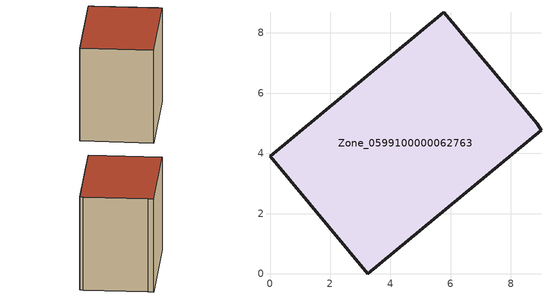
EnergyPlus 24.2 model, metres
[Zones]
Zone_0599100000062763
 floor ground (C_G): 9,4.77 3.25,0 0,3.91 5.78,8.69 6.05,8.36 8.88,4.99 z0
 wall outside (C_F): 9,4.77 8.88,4.99 6.05,8.36 5.78,8.69 0,3.91 3.25,0 9,4.77 z0:6.87
 roof outside (C_R): 3.25,0 9,4.77 8.88,4.99 6.05,8.36 5.78,8.69 0,3.91 z6.87
[BUILDING]
Pand.0599100000062763: North Axis=0; Terrain=City; Loads Convergence Tolerance Value=0.04; Temperature Convergence Tolerance Value=0.4; Solar Distribution=FullExterior; Maximum Number of Warmup Days=25; Minimum Number of Warmup Days=1
[Site:Location]
Rotterdam.The.Hague.AP_ZH_NLD Design_Conditions: Latitude=51.96; Longitude=4.45; Time Zone=1; Elevation=-4.5
[SITE:GROUNDTEMPERATURE:BUILDINGSURFACE]
18, 18, 18, 18, 18, 18, 18, 18, 18, 18, 18, 18
[MATERIAL] Thermal Absorptance=0.9; Solar Absorptance=0.7; Visible Absorptance=0.7
Name | Roughness | Thickness | Conductivity | Density | Specific Heat
G.TC.1946 | MediumSmooth | 0.15 | 1 | 540 | 1210
F.TC.1946 | Rough | 0.3 | 0.857143 | 1920 | 840
R.TC.1946 | MediumRough | 0.2 | 0.909091 | 1500 | 1000
[CONSTRUCTION]
C_G: G.TC.1946
C_F: F.TC.1946
C_R: R.TC.1946
[ZONE]
Zone_0599100000062763: Type=1; Multiplier=1; Ceiling Height=Autocalculate; Volume=Autocalculate; Floor Area=autocalculate; Part of Total Floor Area=Yes
[ZONEINFILTRATION:DESIGNFLOWRATE]
Infil_Zone_0599100000062763: Zone or ZoneList or Space or SpaceList=Zone_0599100000062763; Schedule=AlwaysOn; Design Flow Rate Calculation Method=Flow/Area; Flow Rate per Floor Area=0.003; Constant Term Coefficient=1; Temperature Term Coefficient=0; Velocity Term Coefficient=0; Velocity Squared Term Coefficient=0
[HVACTEMPLATE:ZONE:IDEALLOADSAIRSYSTEM]
Zone_0599100000062763: Maximum Heating Supply Air Temperature=50; Minimum Cooling Supply Air Temperature=13; Maximum Heating Supply Air Humidity Ratio=0.0156; Minimum Cooling Supply Air Humidity Ratio=0.0077; Heating Limit=NoLimit; Cooling Limit=NoLimit; Dehumidification Control Type=ConstantSensibleHeatRatio; Cooling Sensible Heat Ratio=0.7; Dehumidification Setpoint=60; Humidification Control Type=None; Humidification Setpoint=30; Outdoor Air Method=None; Outdoor Air Flow Rate per Person=0.00944; Outdoor Air Flow Rate per Zone Floor Area=0; Outdoor Air Flow Rate per Zone=0; Demand Controlled Ventilation Type=None; Outdoor Air Economizer Type=NoEconomizer; Heat Recovery Type=None; Sensible Heat Recovery Effectiveness=0.7; Latent Heat Recovery Effectiveness=0.65
[ZONECONTROL:THERMOSTAT]
ThermostatControl_Zone_0599100000062763: Zone or ZoneList=Zone_0599100000062763; Control Type Schedule=DualSetpointControlType; Control 1=Thermostat_Zone_0599100000062763; Temperature Difference Between Cutout And Setpoint=0
[THERMOSTATSETPOINT:DUALSETPOINT]
Thermostat_Zone_0599100000062763: Heating Setpoint Temperature Schedule=HeatingSetpoint_Zone_0599100000062763; Cooling Setpoint Temperature Schedule=CoolingSetpoint_Zone_0599100000062763
[SCHEDULE:COMPACT]
HeatingSetpoint_Zone_0599100000062763: Through: 12/31, For: AllDays, Until: 24:00, 21
CoolingSetpoint_Zone_0599100000062763: Through: 12/31, For: AllDays, Until: 24:00, 24
DualSetpointControlType: Through: 12/31, For: AllDays, Until: 24:00, 4
AlwaysOn: Through: 12/31, For: AllDays, Until: 24:00, 1
